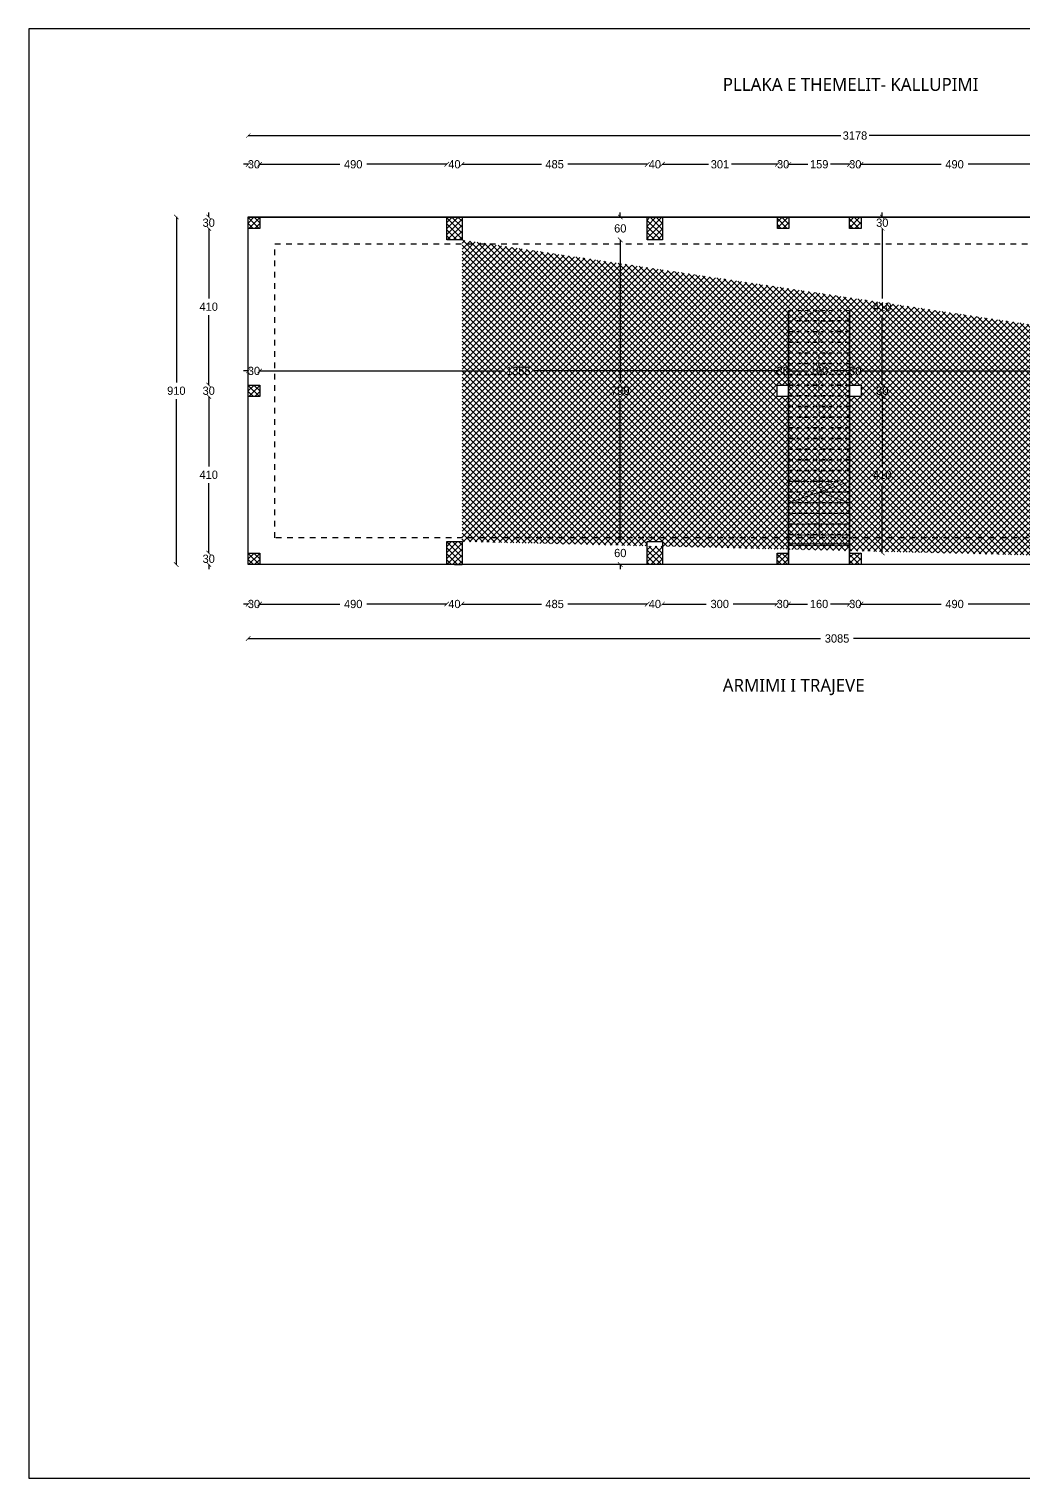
# Model space of a CAD drawing. Header units: inches. Extents: x 145745 to 186095, y -5869 to -1712.
# Drawn here: x 145745 to 148348, y -5869 to -2073 of the extents above; entities that cross this region are included whole.
import ezdxf

# ---------------------------------------------------------------- set-up
doc = ezdxf.new("R2010")
doc.units = ezdxf.units.IN
doc.header["$LTSCALE"] = 0.1
doc.linetypes.add('Dashed', pattern=[296.333333, 148.166667, -148.166667])
doc.linetypes.add('Dashed Small', pattern=[211.666667, 105.833333, -105.833333])
doc.layers.add('New_Structural - Bearing_Pen_No__22', color=8, linetype='Continuous', lineweight=35)
doc.layers.add('New_Structural - Stair & Railing_Pen_No__1', color=7, linetype='Continuous', lineweight=13)
doc.styles.get("Standard").update_dxf_attribs({"font": 'cdm_nc.shx'})
doc.styles.add('Stili i preferuar', font='@Microsoft JhengHei Light.ttf')
doc.dimstyles.get("Standard").update_dxf_attribs({"dimscale": 120, "dimtxt": 0.18, "dimasz": 0.1, "dimexe": 0.18, "dimexo": 0.0625, "dimgap": 0.09, "dimtad": 0, "dimtih": 1, "dimtoh": 1, "dimdec": 0, "dimzin": 0, "dimdsep": 46, "dimtxsty": 'Standard', "dimblk": 'ARCHTICK', "dimcen": 0.09, "dimse1": 1, "dimse2": 1, "dimadec": 0, "dimazin": 0, "dimtfac": 1, "dimtdec": 0, "dimtix": 1, "dimtofl": 0, "dimtmove": 0, "dimatfit": 3, "dimfxl": 1, "dimtolj": 1, "dimtzin": 0, "dimarcsym": 0})

# ---------------------------------------------------------------- blocks, each defined once
blk = doc.blocks.new('_ArchTick')
at = {"color": 0, "linetype": 'ByBlock', "const_width": 0.15}
blk.add_lwpolyline([(-0.5, -0.5), (0.5, 0.5)], dxfattribs=at)
blk = doc.blocks.new('*D452')
at = {"color": 0, "lineweight": -2}
for p, q in [((146319.2, -2427.4), (146307.2, -2427.4)), ((146349.2, -2427.4), (146361.2, -2427.4))]:
    blk.add_line(p, q, dxfattribs=at)
at = {"layer": 'Defpoints', "color": 0}
for p in [(146349.2, -2427.4), (146319.2, -2484.7), (146349.2, -2484.7)]:
    blk.add_point(p, dxfattribs=at)
at = {"color": 0, "lineweight": -2, "xscale": 12, "yscale": 12, "zscale": 12}
blk.add_blockref('_ArchTick', (146319.2, -2427.4), dxfattribs=at)
at = {"color": 0, "lineweight": -2, "xscale": 12, "yscale": 12, "zscale": 12, "rotation": 180}
blk.add_blockref('_ArchTick', (146349.2, -2427.4), dxfattribs=at)
at = {"color": 0, "insert": (146334.2, -2427.4), "char_height": 21.6, "attachment_point": 5}
blk.add_mtext('\\A1;30', dxfattribs=at)
blk = doc.blocks.new('*D453')
at = {"color": 0, "lineweight": -2}
for p, q in [((146349.2, -2427.4), (146558.8, -2427.4)), ((146839.2, -2427.4), (146629.6, -2427.4))]:
    blk.add_line(p, q, dxfattribs=at)
at = {"layer": 'Defpoints', "color": 0}
for p in [(146839.2, -2427.4), (146349.2, -2484.7), (146839.2, -2484.8)]:
    blk.add_point(p, dxfattribs=at)
at = {"color": 0, "lineweight": -2, "xscale": 12, "yscale": 12, "zscale": 12, "rotation": 180}
blk.add_blockref('_ArchTick', (146349.2, -2427.4), dxfattribs=at)
at = {"color": 0, "lineweight": -2, "xscale": 12, "yscale": 12, "zscale": 12}
blk.add_blockref('_ArchTick', (146839.2, -2427.4), dxfattribs=at)
at = {"color": 0, "insert": (146594.2, -2427.4), "char_height": 21.6, "attachment_point": 5}
blk.add_mtext('\\A1;490', dxfattribs=at)
blk = doc.blocks.new('*D454')
at = {"color": 0, "lineweight": -2}
for p, q in [((146839.2, -2427.4), (146827.2, -2427.4)), ((146879.2, -2427.4), (146891.2, -2427.4))]:
    blk.add_line(p, q, dxfattribs=at)
at = {"layer": 'Defpoints', "color": 0}
for p in [(146879.2, -2427.4), (146839.2, -2484.8), (146879.2, -2484.8)]:
    blk.add_point(p, dxfattribs=at)
at = {"color": 0, "lineweight": -2, "xscale": 12, "yscale": 12, "zscale": 12}
blk.add_blockref('_ArchTick', (146839.2, -2427.4), dxfattribs=at)
at = {"color": 0, "lineweight": -2, "xscale": 12, "yscale": 12, "zscale": 12, "rotation": 180}
blk.add_blockref('_ArchTick', (146879.2, -2427.4), dxfattribs=at)
at = {"color": 0, "insert": (146859.2, -2427.4), "char_height": 21.6, "attachment_point": 5}
blk.add_mtext('\\A1;40', dxfattribs=at)
blk = doc.blocks.new('*D455')
at = {"color": 0, "lineweight": -2}
for p, q in [((146879.2, -2427.4), (147086.9, -2427.4)), ((147364.2, -2427.4), (147156.5, -2427.4))]:
    blk.add_line(p, q, dxfattribs=at)
at = {"layer": 'Defpoints', "color": 0}
for p in [(147364.2, -2427.4), (146879.2, -2484.8), (147364.2, -2484.7)]:
    blk.add_point(p, dxfattribs=at)
at = {"color": 0, "lineweight": -2, "xscale": 12, "yscale": 12, "zscale": 12, "rotation": 180}
blk.add_blockref('_ArchTick', (146879.2, -2427.4), dxfattribs=at)
at = {"color": 0, "lineweight": -2, "xscale": 12, "yscale": 12, "zscale": 12}
blk.add_blockref('_ArchTick', (147364.2, -2427.4), dxfattribs=at)
at = {"color": 0, "insert": (147121.7, -2427.4), "char_height": 21.6, "attachment_point": 5}
blk.add_mtext('\\A1;485', dxfattribs=at)
blk = doc.blocks.new('*D456')
at = {"color": 0, "lineweight": -2}
for p, q in [((147364.2, -2427.4), (147352.2, -2427.4)), ((147404.2, -2427.4), (147416.2, -2427.4))]:
    blk.add_line(p, q, dxfattribs=at)
at = {"layer": 'Defpoints', "color": 0}
for p in [(147404.2, -2427.4), (147364.2, -2484.7), (147404.2, -2484.7)]:
    blk.add_point(p, dxfattribs=at)
at = {"color": 0, "lineweight": -2, "xscale": 12, "yscale": 12, "zscale": 12}
blk.add_blockref('_ArchTick', (147364.2, -2427.4), dxfattribs=at)
at = {"color": 0, "lineweight": -2, "xscale": 12, "yscale": 12, "zscale": 12, "rotation": 180}
blk.add_blockref('_ArchTick', (147404.2, -2427.4), dxfattribs=at)
at = {"color": 0, "insert": (147384.2, -2427.4), "char_height": 21.6, "attachment_point": 5}
blk.add_mtext('\\A1;40', dxfattribs=at)
blk = doc.blocks.new('*D457')
at = {"color": 0, "lineweight": -2}
for p, q in [((147404.2, -2427.4), (147524.6, -2427.4)), ((147705.2, -2427.4), (147584.7, -2427.4))]:
    blk.add_line(p, q, dxfattribs=at)
at = {"layer": 'Defpoints', "color": 0}
for p in [(147705.2, -2427.4), (147404.2, -2484.7), (147705.2, -2484.8)]:
    blk.add_point(p, dxfattribs=at)
at = {"color": 0, "lineweight": -2, "xscale": 12, "yscale": 12, "zscale": 12, "rotation": 180}
blk.add_blockref('_ArchTick', (147404.2, -2427.4), dxfattribs=at)
at = {"color": 0, "lineweight": -2, "xscale": 12, "yscale": 12, "zscale": 12}
blk.add_blockref('_ArchTick', (147705.2, -2427.4), dxfattribs=at)
at = {"color": 0, "insert": (147554.7, -2427.4), "char_height": 21.6, "attachment_point": 5}
blk.add_mtext('\\A1;301', dxfattribs=at)
blk = doc.blocks.new('*D458')
at = {"color": 0, "lineweight": -2}
for p, q in [((147705.2, -2427.4), (147693.2, -2427.4)), ((147735.2, -2427.4), (147747.2, -2427.4))]:
    blk.add_line(p, q, dxfattribs=at)
at = {"layer": 'Defpoints', "color": 0}
for p in [(147735.2, -2427.4), (147705.2, -2484.8), (147735.2, -2484.8)]:
    blk.add_point(p, dxfattribs=at)
at = {"color": 0, "lineweight": -2, "xscale": 12, "yscale": 12, "zscale": 12}
blk.add_blockref('_ArchTick', (147705.2, -2427.4), dxfattribs=at)
at = {"color": 0, "lineweight": -2, "xscale": 12, "yscale": 12, "zscale": 12, "rotation": 180}
blk.add_blockref('_ArchTick', (147735.2, -2427.4), dxfattribs=at)
at = {"color": 0, "insert": (147720.2, -2427.4), "char_height": 21.6, "attachment_point": 5}
blk.add_mtext('\\A1;30', dxfattribs=at)
blk = doc.blocks.new('*D459')
at = {"color": 0, "lineweight": -2}
for p, q in [((147735.2, -2427.4), (147785.3, -2427.4)), ((147894.2, -2427.4), (147844, -2427.4))]:
    blk.add_line(p, q, dxfattribs=at)
at = {"layer": 'Defpoints', "color": 0}
for p in [(147894.2, -2427.4), (147735.2, -2484.8), (147894.2, -2484.7)]:
    blk.add_point(p, dxfattribs=at)
at = {"color": 0, "lineweight": -2, "xscale": 12, "yscale": 12, "zscale": 12, "rotation": 180}
blk.add_blockref('_ArchTick', (147735.2, -2427.4), dxfattribs=at)
at = {"color": 0, "lineweight": -2, "xscale": 12, "yscale": 12, "zscale": 12}
blk.add_blockref('_ArchTick', (147894.2, -2427.4), dxfattribs=at)
at = {"color": 0, "insert": (147814.7, -2427.4), "char_height": 21.6, "attachment_point": 5}
blk.add_mtext('\\A1;159', dxfattribs=at)
blk = doc.blocks.new('*D460')
at = {"color": 0, "lineweight": -2}
for p, q in [((147894.2, -2427.4), (147882.2, -2427.4)), ((147924.2, -2427.4), (147936.2, -2427.4))]:
    blk.add_line(p, q, dxfattribs=at)
at = {"layer": 'Defpoints', "color": 0}
for p in [(147924.2, -2427.4), (147894.2, -2484.7), (147924.2, -2484.7)]:
    blk.add_point(p, dxfattribs=at)
at = {"color": 0, "lineweight": -2, "xscale": 12, "yscale": 12, "zscale": 12}
blk.add_blockref('_ArchTick', (147894.2, -2427.4), dxfattribs=at)
at = {"color": 0, "lineweight": -2, "xscale": 12, "yscale": 12, "zscale": 12, "rotation": 180}
blk.add_blockref('_ArchTick', (147924.2, -2427.4), dxfattribs=at)
at = {"color": 0, "insert": (147909.2, -2427.4), "char_height": 21.6, "attachment_point": 5}
blk.add_mtext('\\A1;30', dxfattribs=at)
blk = doc.blocks.new('*D461')
at = {"color": 0, "lineweight": -2}
for p, q in [((147924.2, -2427.4), (148133.8, -2427.4)), ((148414.2, -2427.4), (148204.6, -2427.4))]:
    blk.add_line(p, q, dxfattribs=at)
at = {"layer": 'Defpoints', "color": 0}
for p in [(148414.2, -2427.4), (147924.2, -2484.7), (148414.2, -2484.7)]:
    blk.add_point(p, dxfattribs=at)
at = {"color": 0, "lineweight": -2, "xscale": 12, "yscale": 12, "zscale": 12, "rotation": 180}
blk.add_blockref('_ArchTick', (147924.2, -2427.4), dxfattribs=at)
at = {"color": 0, "lineweight": -2, "xscale": 12, "yscale": 12, "zscale": 12}
blk.add_blockref('_ArchTick', (148414.2, -2427.4), dxfattribs=at)
at = {"color": 0, "insert": (148169.2, -2427.4), "char_height": 21.6, "attachment_point": 5}
blk.add_mtext('\\A1;490', dxfattribs=at)
blk = doc.blocks.new('*D467')
at = {"color": 0, "lineweight": -2}
for p, q in [((146319.2, -2352.2), (147871.2, -2352.2)), ((149497.5, -2352.2), (147945.5, -2352.2))]:
    blk.add_line(p, q, dxfattribs=at)
at = {"layer": 'Defpoints', "color": 0}
for p in [(146319.2, -2352.2), (146319.2, -2484.7), (149497.5, -2484.7)]:
    blk.add_point(p, dxfattribs=at)
at = {"color": 0, "lineweight": -2, "xscale": 12, "yscale": 12, "zscale": 12, "rotation": 180}
blk.add_blockref('_ArchTick', (146319.2, -2352.2), dxfattribs=at)
at = {"color": 0, "lineweight": -2, "xscale": 12, "yscale": 12, "zscale": 12}
blk.add_blockref('_ArchTick', (149497.5, -2352.2), dxfattribs=at)
at = {"color": 0, "insert": (147908.4, -2352.2), "char_height": 21.6, "attachment_point": 5}
blk.add_mtext('\\A1;3178', dxfattribs=at)
blk = doc.blocks.new('*D468')
at = {"color": 0, "lineweight": -2}
for p, q in [((146215.7, -3445.8), (146215.7, -3433.8)), ((146215.7, -3475.8), (146215.7, -3487.8))]:
    blk.add_line(p, q, dxfattribs=at)
at = {"layer": 'Defpoints', "color": 0}
for p in [(146215.7, -3445.8), (146319.2, -3445.8), (146319.2, -3475.8)]:
    blk.add_point(p, dxfattribs=at)
at = {"color": 0, "lineweight": -2, "xscale": 12, "yscale": 12, "zscale": 12}
for p, rotation in [((146215.7, -3445.8), 270), ((146215.7, -3475.8), 90)]:
    blk.add_blockref('_ArchTick', p, dxfattribs=dict(at, rotation=rotation))
at = {"color": 0, "insert": (146215.7, -3460.8), "char_height": 21.6, "attachment_point": 5}
blk.add_mtext('\\A1;30', dxfattribs=at)
blk = doc.blocks.new('*D469')
at = {"color": 0, "lineweight": -2}
for p, q in [((146215.7, -3035.6), (146215.7, -3218.9)), ((146215.7, -3445.8), (146215.7, -3262.5))]:
    blk.add_line(p, q, dxfattribs=at)
at = {"layer": 'Defpoints', "color": 0}
for p in [(146319.2, -3035.6), (146215.7, -3445.8), (146319.2, -3445.8)]:
    blk.add_point(p, dxfattribs=at)
at = {"color": 0, "lineweight": -2, "xscale": 12, "yscale": 12, "zscale": 12}
for p, rotation in [((146215.7, -3035.6), 90), ((146215.7, -3445.8), 270)]:
    blk.add_blockref('_ArchTick', p, dxfattribs=dict(at, rotation=rotation))
at = {"color": 0, "insert": (146215.7, -3240.7), "char_height": 21.6, "attachment_point": 5}
blk.add_mtext('\\A1;410', dxfattribs=at)
blk = doc.blocks.new('*D470')
at = {"color": 0, "lineweight": -2}
for p, q in [((146215.7, -3005.6), (146215.7, -2993.6)), ((146215.7, -3035.6), (146215.7, -3047.6))]:
    blk.add_line(p, q, dxfattribs=at)
at = {"layer": 'Defpoints', "color": 0}
for p in [(146215.7, -3005.6), (146319.2, -3005.6), (146319.2, -3035.6)]:
    blk.add_point(p, dxfattribs=at)
at = {"color": 0, "lineweight": -2, "xscale": 12, "yscale": 12, "zscale": 12}
for p, rotation in [((146215.7, -3005.6), 270), ((146215.7, -3035.6), 90)]:
    blk.add_blockref('_ArchTick', p, dxfattribs=dict(at, rotation=rotation))
at = {"color": 0, "insert": (146215.7, -3020.6), "char_height": 21.6, "attachment_point": 5}
blk.add_mtext('\\A1;30', dxfattribs=at)
blk = doc.blocks.new('*D471')
at = {"color": 0, "lineweight": -2}
for p, q in [((146215.7, -2595.4), (146215.7, -2778.7)), ((146215.7, -3005.6), (146215.7, -2822.4))]:
    blk.add_line(p, q, dxfattribs=at)
at = {"layer": 'Defpoints', "color": 0}
for p in [(146319.2, -2595.4), (146215.7, -3005.6), (146319.2, -3005.6)]:
    blk.add_point(p, dxfattribs=at)
at = {"color": 0, "lineweight": -2, "xscale": 12, "yscale": 12, "zscale": 12}
for p, rotation in [((146215.7, -2595.4), 90), ((146215.7, -3005.6), 270)]:
    blk.add_blockref('_ArchTick', p, dxfattribs=dict(at, rotation=rotation))
at = {"color": 0, "insert": (146215.7, -2800.5), "char_height": 21.6, "attachment_point": 5}
blk.add_mtext('\\A1;410', dxfattribs=at)
blk = doc.blocks.new('*D472')
at = {"color": 0, "lineweight": -2}
for p, q in [((146215.7, -2565.4), (146215.7, -2553.4)), ((146215.7, -2595.4), (146215.7, -2607.4))]:
    blk.add_line(p, q, dxfattribs=at)
at = {"layer": 'Defpoints', "color": 0}
for p in [(146215.7, -2565.4), (146319.2, -2565.4), (146319.2, -2595.4)]:
    blk.add_point(p, dxfattribs=at)
at = {"color": 0, "lineweight": -2, "xscale": 12, "yscale": 12, "zscale": 12}
for p, rotation in [((146215.7, -2565.4), 270), ((146215.7, -2595.4), 90)]:
    blk.add_blockref('_ArchTick', p, dxfattribs=dict(at, rotation=rotation))
at = {"color": 0, "insert": (146215.7, -2580.4), "char_height": 21.6, "attachment_point": 5}
blk.add_mtext('\\A1;30', dxfattribs=at)
blk = doc.blocks.new('*D473')
at = {"color": 0, "lineweight": -2}
for p, q in [((146130.9, -2565.4), (146130.9, -2998.8)), ((146130.9, -3475.8), (146130.9, -3042.4))]:
    blk.add_line(p, q, dxfattribs=at)
at = {"layer": 'Defpoints', "color": 0}
for p in [(146319.2, -2565.4), (146130.9, -3475.8), (146319.2, -3475.8)]:
    blk.add_point(p, dxfattribs=at)
at = {"color": 0, "lineweight": -2, "xscale": 12, "yscale": 12, "zscale": 12}
for p, rotation in [((146130.9, -2565.4), 90), ((146130.9, -3475.8), 270)]:
    blk.add_blockref('_ArchTick', p, dxfattribs=dict(at, rotation=rotation))
at = {"color": 0, "insert": (146130.9, -3020.6), "char_height": 21.6, "attachment_point": 5}
blk.add_mtext('\\A1;910', dxfattribs=at)
blk = doc.blocks.new('*D474')
at = {"color": 0, "lineweight": -2}
for p, q in [((146319.2, -3579.3), (146307.2, -3579.3)), ((146349.2, -3579.3), (146361.2, -3579.3))]:
    blk.add_line(p, q, dxfattribs=at)
at = {"layer": 'Defpoints', "color": 0}
for p in [(146319.2, -3475.8), (146349.2, -3475.8), (146349.2, -3579.3)]:
    blk.add_point(p, dxfattribs=at)
at = {"color": 0, "lineweight": -2, "xscale": 12, "yscale": 12, "zscale": 12}
blk.add_blockref('_ArchTick', (146319.2, -3579.3), dxfattribs=at)
at = {"color": 0, "lineweight": -2, "xscale": 12, "yscale": 12, "zscale": 12, "rotation": 180}
blk.add_blockref('_ArchTick', (146349.2, -3579.3), dxfattribs=at)
at = {"color": 0, "insert": (146334.2, -3579.3), "char_height": 21.6, "attachment_point": 5}
blk.add_mtext('\\A1;30', dxfattribs=at)
blk = doc.blocks.new('*D475')
at = {"color": 0, "lineweight": -2}
for p, q in [((146349.2, -3579.3), (146558.8, -3579.3)), ((146839.2, -3579.3), (146629.6, -3579.3))]:
    blk.add_line(p, q, dxfattribs=at)
at = {"layer": 'Defpoints', "color": 0}
for p in [(146349.2, -3475.8), (146839.2, -3475.8), (146839.2, -3579.3)]:
    blk.add_point(p, dxfattribs=at)
at = {"color": 0, "lineweight": -2, "xscale": 12, "yscale": 12, "zscale": 12, "rotation": 180}
blk.add_blockref('_ArchTick', (146349.2, -3579.3), dxfattribs=at)
at = {"color": 0, "lineweight": -2, "xscale": 12, "yscale": 12, "zscale": 12}
blk.add_blockref('_ArchTick', (146839.2, -3579.3), dxfattribs=at)
at = {"color": 0, "insert": (146594.2, -3579.3), "char_height": 21.6, "attachment_point": 5}
blk.add_mtext('\\A1;490', dxfattribs=at)
blk = doc.blocks.new('*D476')
at = {"color": 0, "lineweight": -2}
for p, q in [((146839.2, -3579.3), (146827.2, -3579.3)), ((146879.2, -3579.3), (146891.2, -3579.3))]:
    blk.add_line(p, q, dxfattribs=at)
at = {"layer": 'Defpoints', "color": 0}
for p in [(146839.2, -3475.8), (146879.2, -3475.8), (146879.2, -3579.3)]:
    blk.add_point(p, dxfattribs=at)
at = {"color": 0, "lineweight": -2, "xscale": 12, "yscale": 12, "zscale": 12}
blk.add_blockref('_ArchTick', (146839.2, -3579.3), dxfattribs=at)
at = {"color": 0, "lineweight": -2, "xscale": 12, "yscale": 12, "zscale": 12, "rotation": 180}
blk.add_blockref('_ArchTick', (146879.2, -3579.3), dxfattribs=at)
at = {"color": 0, "insert": (146859.2, -3579.3), "char_height": 21.6, "attachment_point": 5}
blk.add_mtext('\\A1;40', dxfattribs=at)
blk = doc.blocks.new('*D477')
at = {"color": 0, "lineweight": -2}
for p, q in [((146879.2, -3579.3), (147086.9, -3579.3)), ((147364.2, -3579.3), (147156.5, -3579.3))]:
    blk.add_line(p, q, dxfattribs=at)
at = {"layer": 'Defpoints', "color": 0}
for p in [(146879.2, -3475.8), (147364.2, -3475.8), (147364.2, -3579.3)]:
    blk.add_point(p, dxfattribs=at)
at = {"color": 0, "lineweight": -2, "xscale": 12, "yscale": 12, "zscale": 12, "rotation": 180}
blk.add_blockref('_ArchTick', (146879.2, -3579.3), dxfattribs=at)
at = {"color": 0, "lineweight": -2, "xscale": 12, "yscale": 12, "zscale": 12}
blk.add_blockref('_ArchTick', (147364.2, -3579.3), dxfattribs=at)
at = {"color": 0, "insert": (147121.7, -3579.3), "char_height": 21.6, "attachment_point": 5}
blk.add_mtext('\\A1;485', dxfattribs=at)
blk = doc.blocks.new('*D478')
at = {"color": 0, "lineweight": -2}
for p, q in [((147364.2, -3579.3), (147352.2, -3579.3)), ((147404.2, -3579.3), (147416.2, -3579.3))]:
    blk.add_line(p, q, dxfattribs=at)
at = {"layer": 'Defpoints', "color": 0}
for p in [(147364.2, -3475.8), (147404.2, -3475.8), (147404.2, -3579.3)]:
    blk.add_point(p, dxfattribs=at)
at = {"color": 0, "lineweight": -2, "xscale": 12, "yscale": 12, "zscale": 12}
blk.add_blockref('_ArchTick', (147364.2, -3579.3), dxfattribs=at)
at = {"color": 0, "lineweight": -2, "xscale": 12, "yscale": 12, "zscale": 12, "rotation": 180}
blk.add_blockref('_ArchTick', (147404.2, -3579.3), dxfattribs=at)
at = {"color": 0, "insert": (147384.2, -3579.3), "char_height": 21.6, "attachment_point": 5}
blk.add_mtext('\\A1;40', dxfattribs=at)
blk = doc.blocks.new('*D479')
at = {"color": 0, "lineweight": -2}
for p, q in [((147404.2, -3579.3), (147519, -3579.3)), ((147704.2, -3579.3), (147589.4, -3579.3))]:
    blk.add_line(p, q, dxfattribs=at)
at = {"layer": 'Defpoints', "color": 0}
for p in [(147404.2, -3475.8), (147704.2, -3475.8), (147704.2, -3579.3)]:
    blk.add_point(p, dxfattribs=at)
at = {"color": 0, "lineweight": -2, "xscale": 12, "yscale": 12, "zscale": 12, "rotation": 180}
blk.add_blockref('_ArchTick', (147404.2, -3579.3), dxfattribs=at)
at = {"color": 0, "lineweight": -2, "xscale": 12, "yscale": 12, "zscale": 12}
blk.add_blockref('_ArchTick', (147704.2, -3579.3), dxfattribs=at)
at = {"color": 0, "insert": (147554.2, -3579.3), "char_height": 21.6, "attachment_point": 5}
blk.add_mtext('\\A1;300', dxfattribs=at)
blk = doc.blocks.new('*D480')
at = {"color": 0, "lineweight": -2}
for p, q in [((147704.2, -3579.3), (147692.2, -3579.3)), ((147734.2, -3579.3), (147746.2, -3579.3))]:
    blk.add_line(p, q, dxfattribs=at)
at = {"layer": 'Defpoints', "color": 0}
for p in [(147704.2, -3475.8), (147734.2, -3475.8), (147734.2, -3579.3)]:
    blk.add_point(p, dxfattribs=at)
at = {"color": 0, "lineweight": -2, "xscale": 12, "yscale": 12, "zscale": 12}
blk.add_blockref('_ArchTick', (147704.2, -3579.3), dxfattribs=at)
at = {"color": 0, "lineweight": -2, "xscale": 12, "yscale": 12, "zscale": 12, "rotation": 180}
blk.add_blockref('_ArchTick', (147734.2, -3579.3), dxfattribs=at)
at = {"color": 0, "insert": (147719.2, -3579.3), "char_height": 21.6, "attachment_point": 5}
blk.add_mtext('\\A1;30', dxfattribs=at)
blk = doc.blocks.new('*D481')
at = {"color": 0, "lineweight": -2}
for p, q in [((147734.2, -3579.3), (147783.9, -3579.3)), ((147894.2, -3579.3), (147844.4, -3579.3))]:
    blk.add_line(p, q, dxfattribs=at)
at = {"layer": 'Defpoints', "color": 0}
for p in [(147734.2, -3475.8), (147894.2, -3475.8), (147894.2, -3579.3)]:
    blk.add_point(p, dxfattribs=at)
at = {"color": 0, "lineweight": -2, "xscale": 12, "yscale": 12, "zscale": 12, "rotation": 180}
blk.add_blockref('_ArchTick', (147734.2, -3579.3), dxfattribs=at)
at = {"color": 0, "lineweight": -2, "xscale": 12, "yscale": 12, "zscale": 12}
blk.add_blockref('_ArchTick', (147894.2, -3579.3), dxfattribs=at)
at = {"color": 0, "insert": (147814.2, -3579.3), "char_height": 21.6, "attachment_point": 5}
blk.add_mtext('\\A1;160', dxfattribs=at)
blk = doc.blocks.new('*D482')
at = {"color": 0, "lineweight": -2}
for p, q in [((147894.2, -3579.3), (147882.2, -3579.3)), ((147924.2, -3579.3), (147936.2, -3579.3))]:
    blk.add_line(p, q, dxfattribs=at)
at = {"layer": 'Defpoints', "color": 0}
for p in [(147894.2, -3475.8), (147924.2, -3475.8), (147924.2, -3579.3)]:
    blk.add_point(p, dxfattribs=at)
at = {"color": 0, "lineweight": -2, "xscale": 12, "yscale": 12, "zscale": 12}
blk.add_blockref('_ArchTick', (147894.2, -3579.3), dxfattribs=at)
at = {"color": 0, "lineweight": -2, "xscale": 12, "yscale": 12, "zscale": 12, "rotation": 180}
blk.add_blockref('_ArchTick', (147924.2, -3579.3), dxfattribs=at)
at = {"color": 0, "insert": (147909.2, -3579.3), "char_height": 21.6, "attachment_point": 5}
blk.add_mtext('\\A1;30', dxfattribs=at)
blk = doc.blocks.new('*D483')
at = {"color": 0, "lineweight": -2}
for p, q in [((147924.2, -3579.3), (148133.8, -3579.3)), ((148414.2, -3579.3), (148204.6, -3579.3))]:
    blk.add_line(p, q, dxfattribs=at)
at = {"layer": 'Defpoints', "color": 0}
for p in [(147924.2, -3475.8), (148414.2, -3475.8), (148414.2, -3579.3)]:
    blk.add_point(p, dxfattribs=at)
at = {"color": 0, "lineweight": -2, "xscale": 12, "yscale": 12, "zscale": 12, "rotation": 180}
blk.add_blockref('_ArchTick', (147924.2, -3579.3), dxfattribs=at)
at = {"color": 0, "lineweight": -2, "xscale": 12, "yscale": 12, "zscale": 12}
blk.add_blockref('_ArchTick', (148414.2, -3579.3), dxfattribs=at)
at = {"color": 0, "insert": (148169.2, -3579.3), "char_height": 21.6, "attachment_point": 5}
blk.add_mtext('\\A1;490', dxfattribs=at)
blk = doc.blocks.new('*D489')
at = {"color": 0, "lineweight": -2}
for p, q in [((146319.2, -3669.7), (147818.5, -3669.7)), ((149403.8, -3669.7), (147904.5, -3669.7))]:
    blk.add_line(p, q, dxfattribs=at)
at = {"layer": 'Defpoints', "color": 0}
for p in [(146319.2, -3400.8), (149403.8, -3475.8), (146319.2, -3669.7)]:
    blk.add_point(p, dxfattribs=at)
at = {"color": 0, "lineweight": -2, "xscale": 12, "yscale": 12, "zscale": 12, "rotation": 180}
blk.add_blockref('_ArchTick', (146319.2, -3669.7), dxfattribs=at)
at = {"color": 0, "lineweight": -2, "xscale": 12, "yscale": 12, "zscale": 12}
blk.add_blockref('_ArchTick', (149403.8, -3669.7), dxfattribs=at)
at = {"color": 0, "insert": (147861.5, -3669.7), "char_height": 21.6, "attachment_point": 5}
blk.add_mtext('\\A1;3085', dxfattribs=at)
blk = doc.blocks.new('*D495')
at = {"color": 0, "lineweight": -2}
for p, q in [((146319.2, -2968.7), (146307.2, -2968.7)), ((146349.2, -2968.7), (146361.2, -2968.7))]:
    blk.add_line(p, q, dxfattribs=at)
at = {"layer": 'Defpoints', "color": 0}
for p in [(146349.2, -2968.7), (146319.2, -3005.6), (146349.2, -3005.6)]:
    blk.add_point(p, dxfattribs=at)
at = {"color": 0, "lineweight": -2, "xscale": 12, "yscale": 12, "zscale": 12}
blk.add_blockref('_ArchTick', (146319.2, -2968.7), dxfattribs=at)
at = {"color": 0, "lineweight": -2, "xscale": 12, "yscale": 12, "zscale": 12, "rotation": 180}
blk.add_blockref('_ArchTick', (146349.2, -2968.7), dxfattribs=at)
at = {"color": 0, "insert": (146334.2, -2968.7), "char_height": 21.6, "attachment_point": 5}
blk.add_mtext('\\A1;30', dxfattribs=at)
blk = doc.blocks.new('*D496')
at = {"color": 0, "lineweight": -2}
for p, q in [((146349.2, -2968.7), (146988.5, -2968.7)), ((147704.2, -2968.7), (147064.9, -2968.7))]:
    blk.add_line(p, q, dxfattribs=at)
at = {"layer": 'Defpoints', "color": 0}
for p in [(147704.2, -2968.7), (146349.2, -3005.6), (147704.2, -3005.6)]:
    blk.add_point(p, dxfattribs=at)
at = {"color": 0, "lineweight": -2, "xscale": 12, "yscale": 12, "zscale": 12, "rotation": 180}
blk.add_blockref('_ArchTick', (146349.2, -2968.7), dxfattribs=at)
at = {"color": 0, "lineweight": -2, "xscale": 12, "yscale": 12, "zscale": 12}
blk.add_blockref('_ArchTick', (147704.2, -2968.7), dxfattribs=at)
at = {"color": 0, "insert": (147026.7, -2968.7), "char_height": 21.6, "attachment_point": 5}
blk.add_mtext('\\A1;1355', dxfattribs=at)
blk = doc.blocks.new('*D497')
at = {"color": 0, "lineweight": -2}
for p, q in [((147704.2, -2968.7), (147692.2, -2968.7)), ((147734.2, -2968.7), (147746.2, -2968.7))]:
    blk.add_line(p, q, dxfattribs=at)
at = {"layer": 'Defpoints', "color": 0}
for p in [(147734.2, -2968.7), (147704.2, -3005.6), (147734.2, -3005.6)]:
    blk.add_point(p, dxfattribs=at)
at = {"color": 0, "lineweight": -2, "xscale": 12, "yscale": 12, "zscale": 12}
blk.add_blockref('_ArchTick', (147704.2, -2968.7), dxfattribs=at)
at = {"color": 0, "lineweight": -2, "xscale": 12, "yscale": 12, "zscale": 12, "rotation": 180}
blk.add_blockref('_ArchTick', (147734.2, -2968.7), dxfattribs=at)
at = {"color": 0, "insert": (147719.2, -2968.7), "char_height": 21.6, "attachment_point": 5}
blk.add_mtext('\\A1;30', dxfattribs=at)
blk = doc.blocks.new('*D498')
at = {"color": 0, "lineweight": -2}
for p, q in [((147734.2, -2968.7), (147783.9, -2968.7)), ((147894.2, -2968.7), (147844.4, -2968.7))]:
    blk.add_line(p, q, dxfattribs=at)
at = {"layer": 'Defpoints', "color": 0}
for p in [(147894.2, -2968.7), (147734.2, -3005.6), (147894.2, -3005.6)]:
    blk.add_point(p, dxfattribs=at)
at = {"color": 0, "lineweight": -2, "xscale": 12, "yscale": 12, "zscale": 12, "rotation": 180}
blk.add_blockref('_ArchTick', (147734.2, -2968.7), dxfattribs=at)
at = {"color": 0, "lineweight": -2, "xscale": 12, "yscale": 12, "zscale": 12}
blk.add_blockref('_ArchTick', (147894.2, -2968.7), dxfattribs=at)
at = {"color": 0, "insert": (147814.2, -2968.7), "char_height": 21.6, "attachment_point": 5}
blk.add_mtext('\\A1;160', dxfattribs=at)
blk = doc.blocks.new('*D499')
at = {"color": 0, "lineweight": -2}
for p, q in [((147894.2, -2968.7), (147882.2, -2968.7)), ((147924.2, -2968.7), (147936.2, -2968.7))]:
    blk.add_line(p, q, dxfattribs=at)
at = {"layer": 'Defpoints', "color": 0}
for p in [(147924.2, -2968.7), (147894.2, -3005.6), (147924.2, -3005.6)]:
    blk.add_point(p, dxfattribs=at)
at = {"color": 0, "lineweight": -2, "xscale": 12, "yscale": 12, "zscale": 12}
blk.add_blockref('_ArchTick', (147894.2, -2968.7), dxfattribs=at)
at = {"color": 0, "lineweight": -2, "xscale": 12, "yscale": 12, "zscale": 12, "rotation": 180}
blk.add_blockref('_ArchTick', (147924.2, -2968.7), dxfattribs=at)
at = {"color": 0, "insert": (147909.2, -2968.7), "char_height": 21.6, "attachment_point": 5}
blk.add_mtext('\\A1;30', dxfattribs=at)
blk = doc.blocks.new('*D500')
at = {"color": 0, "lineweight": -2}
for p, q in [((147924.2, -2968.7), (148632.5, -2968.7)), ((149419, -2968.7), (148710.7, -2968.7))]:
    blk.add_line(p, q, dxfattribs=at)
at = {"layer": 'Defpoints', "color": 0}
for p in [(149419, -2968.7), (147924.2, -3035.6), (149419, -3034)]:
    blk.add_point(p, dxfattribs=at)
at = {"color": 0, "lineweight": -2, "xscale": 12, "yscale": 12, "zscale": 12, "rotation": 180}
blk.add_blockref('_ArchTick', (147924.2, -2968.7), dxfattribs=at)
at = {"color": 0, "lineweight": -2, "xscale": 12, "yscale": 12, "zscale": 12}
blk.add_blockref('_ArchTick', (149419, -2968.7), dxfattribs=at)
at = {"color": 0, "insert": (148671.6, -2968.7), "char_height": 21.6, "attachment_point": 5}
blk.add_mtext('\\A1;1495', dxfattribs=at)
blk = doc.blocks.new('*D502')
at = {"color": 0, "lineweight": -2}
for p, q in [((147293.7, -3415.8), (147293.7, -3403.8)), ((147293.7, -3475.8), (147293.7, -3487.8))]:
    blk.add_line(p, q, dxfattribs=at)
at = {"layer": 'Defpoints', "color": 0}
for p in [(147293.7, -3415.8), (147364.2, -3415.8), (147364.2, -3475.8)]:
    blk.add_point(p, dxfattribs=at)
at = {"color": 0, "lineweight": -2, "xscale": 12, "yscale": 12, "zscale": 12}
for p, rotation in [((147293.7, -3415.8), 270), ((147293.7, -3475.8), 90)]:
    blk.add_blockref('_ArchTick', p, dxfattribs=dict(at, rotation=rotation))
at = {"color": 0, "insert": (147293.7, -3445.8), "char_height": 21.6, "attachment_point": 5}
blk.add_mtext('\\A1;60', dxfattribs=at)
blk = doc.blocks.new('*D503')
at = {"color": 0, "lineweight": -2}
for p, q in [((147293.7, -2625.4), (147293.7, -2998.8)), ((147293.7, -3415.8), (147293.7, -3042.4))]:
    blk.add_line(p, q, dxfattribs=at)
at = {"layer": 'Defpoints', "color": 0}
for p in [(147364.2, -2625.4), (147293.7, -3415.8), (147364.2, -3415.8)]:
    blk.add_point(p, dxfattribs=at)
at = {"color": 0, "lineweight": -2, "xscale": 12, "yscale": 12, "zscale": 12}
for p, rotation in [((147293.7, -2625.4), 90), ((147293.7, -3415.8), 270)]:
    blk.add_blockref('_ArchTick', p, dxfattribs=dict(at, rotation=rotation))
at = {"color": 0, "insert": (147293.7, -3020.6), "char_height": 21.6, "attachment_point": 5}
blk.add_mtext('\\A1;790', dxfattribs=at)
blk = doc.blocks.new('*D504')
at = {"color": 0, "lineweight": -2}
for p, q in [((147293.7, -2565.4), (147293.7, -2553.4)), ((147293.7, -2625.4), (147293.7, -2637.4))]:
    blk.add_line(p, q, dxfattribs=at)
at = {"layer": 'Defpoints', "color": 0}
for p in [(147293.7, -2565.4), (147364.2, -2565.4), (147364.2, -2625.4)]:
    blk.add_point(p, dxfattribs=at)
at = {"color": 0, "lineweight": -2, "xscale": 12, "yscale": 12, "zscale": 12}
for p, rotation in [((147293.7, -2565.4), 270), ((147293.7, -2625.4), 90)]:
    blk.add_blockref('_ArchTick', p, dxfattribs=dict(at, rotation=rotation))
at = {"color": 0, "insert": (147293.7, -2595.4), "char_height": 21.6, "attachment_point": 5}
blk.add_mtext('\\A1;60', dxfattribs=at)
blk = doc.blocks.new('*D508')
at = {"color": 0, "lineweight": -2}
for p, q in [((147979.9, -3035.6), (147979.9, -3218.9)), ((147979.9, -3445.8), (147979.9, -3262.5))]:
    blk.add_line(p, q, dxfattribs=at)
at = {"layer": 'Defpoints', "color": 0}
for p in [(147924.2, -3035.6), (147979.9, -3035.6), (147919.2, -3445.8)]:
    blk.add_point(p, dxfattribs=at)
at = {"color": 0, "lineweight": -2, "xscale": 12, "yscale": 12, "zscale": 12}
for p, rotation in [((147979.9, -3035.6), 90), ((147979.9, -3445.8), 270)]:
    blk.add_blockref('_ArchTick', p, dxfattribs=dict(at, rotation=rotation))
at = {"color": 0, "insert": (147979.9, -3240.7), "char_height": 21.6, "attachment_point": 5}
blk.add_mtext('\\A1;410', dxfattribs=at)
blk = doc.blocks.new('*D509')
at = {"color": 0, "lineweight": -2}
for p, q in [((147979.9, -3005.6), (147979.9, -2993.6)), ((147979.9, -3035.6), (147979.9, -3047.6))]:
    blk.add_line(p, q, dxfattribs=at)
at = {"layer": 'Defpoints', "color": 0}
for p in [(147924.2, -3005.6), (147924.2, -3035.6), (147979.9, -3005.6)]:
    blk.add_point(p, dxfattribs=at)
at = {"color": 0, "lineweight": -2, "xscale": 12, "yscale": 12, "zscale": 12}
for p, rotation in [((147979.9, -3005.6), 270), ((147979.9, -3035.6), 90)]:
    blk.add_blockref('_ArchTick', p, dxfattribs=dict(at, rotation=rotation))
at = {"color": 0, "insert": (147979.9, -3020.6), "char_height": 21.6, "attachment_point": 5}
blk.add_mtext('\\A1;30', dxfattribs=at)
blk = doc.blocks.new('*D510')
at = {"color": 0, "lineweight": -2}
for p, q in [((147979.9, -2595.4), (147979.9, -2778.7)), ((147979.9, -3005.6), (147979.9, -2822.4))]:
    blk.add_line(p, q, dxfattribs=at)
at = {"layer": 'Defpoints', "color": 0}
for p in [(147924.2, -2595.4), (147979.9, -2595.4), (147924.2, -3005.6)]:
    blk.add_point(p, dxfattribs=at)
at = {"color": 0, "lineweight": -2, "xscale": 12, "yscale": 12, "zscale": 12}
for p, rotation in [((147979.9, -2595.4), 90), ((147979.9, -3005.6), 270)]:
    blk.add_blockref('_ArchTick', p, dxfattribs=dict(at, rotation=rotation))
at = {"color": 0, "insert": (147979.9, -2800.5), "char_height": 21.6, "attachment_point": 5}
blk.add_mtext('\\A1;410', dxfattribs=at)
blk = doc.blocks.new('*D511')
at = {"color": 0, "lineweight": -2}
for p, q in [((147979.9, -2565.4), (147979.9, -2553.4)), ((147979.9, -2595.4), (147979.9, -2607.4))]:
    blk.add_line(p, q, dxfattribs=at)
at = {"layer": 'Defpoints', "color": 0}
for p in [(147924.2, -2565.4), (147979.9, -2565.4), (147924.2, -2595.4)]:
    blk.add_point(p, dxfattribs=at)
at = {"color": 0, "lineweight": -2, "xscale": 12, "yscale": 12, "zscale": 12}
for p, rotation in [((147979.9, -2565.4), 270), ((147979.9, -2595.4), 90)]:
    blk.add_blockref('_ArchTick', p, dxfattribs=dict(at, rotation=rotation))
at = {"color": 0, "insert": (147979.9, -2580.4), "char_height": 21.6, "attachment_point": 5}
blk.add_mtext('\\A1;30', dxfattribs=at)

msp = doc.modelspace()

# ---------------------------------------------------------------- hatches: boundary and pattern name
h = msp.add_hatch()
h.set_pattern_fill('ANSI37', color=5, scale=3.5, style=0)
h.set_pattern_definition([(45, (0, -75.048), (-7.8577241, 7.8577241), []), (135, (0, -75.048), (-7.8577241, -7.8577241), [])])
h.paths.add_polyline_path([(146319.2, -2565.4), (146349.2, -2565.4), (146349.2, -2595.4), (146319.2, -2595.4)])
h.paths.add_polyline_path([(146879.2, -2625.5), (146839.2, -2625.5), (146839.2, -2565.5), (146879.2, -2565.5)])
h.paths.add_polyline_path([(147404.2, -2625.4), (147364.2, -2625.4), (147364.2, -2565.4), (147404.2, -2565.4)])
h.paths.add_polyline_path([(147705.2, -2565.5), (147735.2, -2565.5), (147735.2, -2595.5), (147705.2, -2595.5)], flags=17)
h.paths.add_polyline_path([(147894.2, -2565.4), (147924.2, -2565.4), (147924.2, -2595.4), (147894.2, -2595.4)])
h.paths.add_polyline_path([(148979.2, -2625.4), (148939.2, -2625.4), (148939.2, -2565.4), (148979.2, -2565.4)])
h.paths.add_polyline_path([(148454.2, -2625.4), (148414.2, -2625.4), (148414.2, -2565.4), (148454.2, -2565.4)])
h.paths.add_polyline_path([(149467.4, -2565.4), (149497.2, -2568.5), (149494.1, -2598.4), (149464.3, -2595.3)])
h.paths.add_polyline_path([(148979.2, -3475.8), (148939.2, -3475.8), (148939.2, -3415.8), (148979.2, -3415.8)], flags=17)
h.paths.add_polyline_path([(148454.2, -3475.8), (148414.2, -3475.8), (148414.2, -3415.8), (148454.2, -3415.8)], flags=17)
h.paths.add_polyline_path([(147894.2, -3445.8), (147924.2, -3445.8), (147924.2, -3475.8), (147894.2, -3475.8)], flags=17)
h.paths.add_polyline_path([(147894.2, -3005.6), (147924.2, -3005.6), (147924.2, -3035.6), (147894.2, -3035.6)], flags=17)
h.paths.add_polyline_path([(147704.2, -3005.6), (147734.2, -3005.6), (147734.2, -3035.6), (147704.2, -3035.6)], flags=17)
h.paths.add_polyline_path([(147704.2, -3445.8), (147734.2, -3445.8), (147734.2, -3475.8), (147704.2, -3475.8)], flags=17)
h.paths.add_polyline_path([(147404.2, -3475.8), (147364.2, -3475.8), (147364.2, -3415.8), (147404.2, -3415.8)], flags=17)
h.paths.add_polyline_path([(146879.2, -3475.8), (146839.2, -3475.8), (146839.2, -3415.8), (146879.2, -3415.8)])
h.paths.add_polyline_path([(146319.2, -3445.8), (146349.2, -3445.8), (146349.2, -3475.8), (146319.2, -3475.8)])
h.paths.add_polyline_path([(146319.2, -3005.6), (146349.2, -3005.6), (146349.2, -3035.6), (146319.2, -3035.6)])
edge = h.paths.add_edge_path()
edge.add_line((146879.2, -2565.5), (146879.2, -2625.5))
edge.add_line((149422.1, -3004.2), (149451.9, -3007.3))
edge.add_line((149451.9, -3007.3), (149448.9, -3037.1))
edge.add_line((149448.9, -3037.1), (149419, -3034))
edge.add_line((149419, -3034), (149422.1, -3004.2))
edge.add_line((149403.6, -3475.8), (149406.6, -3446))
edge.add_line((149406.6, -3446), (149376.8, -3442.9))
edge.add_line((149376.8, -3442.9), (149373.7, -3472.7))
edge.add_line((149373.7, -3472.7), (149403.8, -3475.8))
edge.add_line((146879.2, -3415.8), (146879.2, -3475.8))

# ---------------------------------------------------------------- linework, layer by layer
for p, q in [((151113.6, -2072.9), (145745, -2072.9)), ((145745, -2072.9), (145745, -5868.9)), ((146879.2, -2565.5), (146879.2, -2625.5)), ((146879.2, -3415.8), (146879.2, -3475.8)), ((147894.2, -3445.8), (147896.7, -3445.8)), ((147894.2, -3445.8), (147919.2, -3445.8)), ((146859.2, -3475.8), (146879.2, -3475.8)), ((145745, -5868.9), (151113.6, -5868.9))]:
    msp.add_line(p, q)
for points in [[(146319.2, -2565.4), (146349.2, -2565.4), (146349.2, -2595.4), (146319.2, -2595.4)], [(146879.2, -2625.5), (146839.2, -2625.5), (146839.2, -2565.5), (146879.2, -2565.5)], [(147404.2, -2625.4), (147364.2, -2625.4), (147364.2, -2565.4), (147404.2, -2565.4)], [(147705.2, -2565.5), (147735.2, -2565.5), (147735.2, -2595.5), (147705.2, -2595.5)], [(147894.2, -2565.4), (147924.2, -2565.4), (147924.2, -2595.4), (147894.2, -2595.4)], [(146319.2, -3005.6), (146349.2, -3005.6), (146349.2, -3035.6), (146319.2, -3035.6)], [(147704.2, -3005.6), (147734.2, -3005.6), (147734.2, -3035.6), (147704.2, -3035.6)], [(147894.2, -3005.6), (147924.2, -3005.6), (147924.2, -3035.6), (147894.2, -3035.6)], [(146879.2, -3475.8), (146839.2, -3475.8), (146839.2, -3415.8), (146879.2, -3415.8)], [(147404.2, -3475.8), (147364.2, -3475.8), (147364.2, -3415.8), (147404.2, -3415.8)], [(146319.2, -3445.8), (146349.2, -3445.8), (146349.2, -3475.8), (146319.2, -3475.8)], [(147704.2, -3445.8), (147734.2, -3445.8), (147734.2, -3475.8), (147704.2, -3475.8)], [(147894.2, -3445.8), (147924.2, -3445.8), (147924.2, -3475.8), (147894.2, -3475.8)]]:
    msp.add_lwpolyline(points, close=True)
for points in [[(149497.5, -2565.4), (149403.6, -3475.8), (146319.2, -3475.8), (146319.2, -2565.4), (149497.5, -2565.4)], [(146319.2, -2565.5), (149497.5, -2565.5), (149403.6, -3475.8), (146319.2, -3475.8), (146319.2, -2565.4)]]:
    msp.add_lwpolyline(points)
at = {"color": 1, "linetype": 'Dashed'}
msp.add_lwpolyline([(146389.2, -2635.5), (149419.9, -2635.5), (149340.4, -3405.8), (146389.2, -3405.8)], close=True, dxfattribs=at)
at = {"layer": 'New_Structural - Bearing_Pen_No__22', "color": 8, "linetype": 'Continuous', "lineweight": 35}
for points in [[(147734.2, -3475.8), (147734.2, -2810.4)], [(147894.1, -2810.4), (147894.2, -3445.8)]]:
    msp.add_lwpolyline(points, dxfattribs=at)
at = {"layer": 'New_Structural - Stair & Railing_Pen_No__1', "color": 7, "linetype": 'Dashed Small', "lineweight": 13}
for p, q in [((147894.1, -2810.4), (147734.1, -2810.5)), ((147814.1, -2810.5), (147734.1, -2838.5)), ((147894.1, -2836.9), (147734.1, -2837)), ((147734.1, -2838.5), (147894.1, -2838.4)), ((147814.1, -2838.5), (147814.1, -2810.5)), ((147894.1, -2838.4), (147814.1, -2810.5)), ((147814.2, -3275.9), (147814.1, -2838.5)), ((147894.2, -2864.9), (147734.2, -2865)), ((147734.2, -2866.5), (147894.2, -2866.4)), ((147894.2, -2892.9), (147734.2, -2893)), ((147734.2, -2894.5), (147894.2, -2894.4)), ((147894.2, -2920.9), (147734.2, -2921)), ((147894.2, -2922.4), (147734.2, -2922.5)), ((147734.2, -2922.5), (147894.2, -2922.4)), ((147894.2, -2948.9), (147734.2, -2949)), ((147734.2, -2950.5), (147894.2, -2950.4)), ((147894.2, -2976.9), (147734.2, -2977)), ((147894.2, -2978.4), (147734.2, -2978.5)), ((147734.2, -2978.5), (147894.2, -2978.4)), ((147894.2, -3004.9), (147734.2, -3005)), ((147894.2, -3006.4), (147734.2, -3006.5)), ((147734.2, -3006.5), (147894.2, -3006.4)), ((147894.2, -3032.9), (147734.2, -3033)), ((147894.2, -3034.4), (147734.2, -3034.5)), ((147734.2, -3034.5), (147894.2, -3034.4)), ((147894.2, -3060.9), (147734.2, -3061)), ((147894.2, -3062.4), (147734.2, -3062.5)), ((147734.2, -3062.5), (147894.2, -3062.4)), ((147894.2, -3088.9), (147734.2, -3089)), ((147894.2, -3090.4), (147734.2, -3090.5)), ((147734.2, -3090.5), (147894.2, -3090.4)), ((147894.2, -3116.9), (147734.2, -3117)), ((147894.2, -3118.4), (147734.2, -3118.5)), ((147734.2, -3118.5), (147894.2, -3118.4)), ((147894.2, -3144.9), (147734.2, -3145)), ((147894.2, -3146.4), (147734.2, -3146.5)), ((147734.2, -3146.5), (147894.2, -3146.4)), ((147894.2, -3172.9), (147734.2, -3173)), ((147894.2, -3174.4), (147734.2, -3174.5)), ((147734.2, -3174.5), (147894.2, -3174.4)), ((147894.2, -3200.9), (147734.2, -3201)), ((147894.2, -3202.4), (147734.2, -3202.5)), ((147734.2, -3202.5), (147894.2, -3202.4)), ((147894.2, -3228.9), (147734.2, -3229)), ((147894.2, -3230.4), (147734.2, -3230.5)), ((147734.2, -3230.5), (147894.2, -3230.4)), ((147734.2, -3303.9), (147894.2, -3247.9)), ((147868.2, -3256.9), (147734.2, -3257)), ((147863.9, -3258.5), (147734.2, -3258.5)), ((147734.2, -3258.5), (147863.9, -3258.5)), ((147788.2, -3285), (147734.2, -3285)), ((147734.2, -3286.5), (147783.9, -3286.5)), ((147894.2, -3284.9), (147818.5, -3285)), ((147894.2, -3312.9), (147738.5, -3313)), ((147894.2, -3340.9), (147734.2, -3341)), ((147894.2, -3368.9), (147734.2, -3369)), ((147894.2, -3396.9), (147734.2, -3397)), ((147894.2, -3424.9), (147734.2, -3425))]:
    msp.add_line(p, q, dxfattribs=at)
at = {"layer": 'New_Structural - Stair & Railing_Pen_No__1', "color": 7, "linetype": 'Continuous', "lineweight": 13}
for p, q in [((147734.2, -3314.5), (147894.2, -3258.4)), ((147814.2, -3286.5), (147734.2, -3314.5)), ((147894.2, -3286.4), (147814.2, -3286.5)), ((147814.2, -3286.5), (147894.2, -3286.4)), ((147814.2, -3398.5), (147814.2, -3286.5)), ((147894.2, -3314.4), (147814.2, -3286.5)), ((147894.2, -3314.4), (147734.2, -3314.5)), ((147734.2, -3314.5), (147894.2, -3314.4)), ((147894.2, -3342.4), (147734.2, -3342.5)), ((147734.2, -3342.5), (147894.2, -3342.4)), ((147894.2, -3370.4), (147734.2, -3370.5)), ((147734.2, -3370.5), (147894.2, -3370.4)), ((147894.2, -3398.4), (147734.2, -3398.5)), ((147734.2, -3398.5), (147894.2, -3398.4)), ((147734.2, -3421.5), (147894.2, -3421.4)), ((147734.2, -3426.5), (147894.2, -3426.4))]:
    msp.add_line(p, q, dxfattribs=at)

# ---------------------------------------------------------------- texts
at = {"char_height": 33.893, "width": 1752.034, "attachment_point": 1, "style": 'Stili i preferuar'}
for s, insert in [('PLLAKA E THEMELIT- KALLUPIMI', (147562.1, -2201.1)), ('ARMIMI I TRAJEVE', (147562.1, -3775.4))]:
    msp.add_mtext(s, dxfattribs=dict(at, insert=insert))

# ---------------------------------------------------------------- dimensions: what is measured, and where the dimension line sits
at = {"color": 18}
for base, p1, p2, picture, middle in [((146319.2, -2352.2), (149497.5, -2484.7), (146319.2, -2484.7), '*D467', (147908.4, -2352.2)), ((146349.2, -2427.4), (146319.2, -2484.7), (146349.2, -2484.7), '*D452', (146334.2, -2427.4)), ((146839.2, -2427.4), (146349.2, -2484.7), (146839.2, -2484.8), '*D453', (146594.2, -2427.4)), ((146879.2, -2427.4), (146839.2, -2484.8), (146879.2, -2484.8), '*D454', (146859.2, -2427.4)), ((147364.2, -2427.4), (146879.2, -2484.8), (147364.2, -2484.7), '*D455', (147121.7, -2427.4)), ((147404.2, -2427.4), (147364.2, -2484.7), (147404.2, -2484.7), '*D456', (147384.2, -2427.4)), ((147705.2, -2427.4), (147404.2, -2484.7), (147705.2, -2484.8), '*D457', (147554.7, -2427.4)), ((147735.2, -2427.4), (147705.2, -2484.8), (147735.2, -2484.8), '*D458', (147720.2, -2427.4)), ((147894.2, -2427.4), (147735.2, -2484.8), (147894.2, -2484.7), '*D459', (147814.7, -2427.4)), ((147924.2, -2427.4), (147894.2, -2484.7), (147924.2, -2484.7), '*D460', (147909.2, -2427.4)), ((148414.2, -2427.4), (147924.2, -2484.7), (148414.2, -2484.7), '*D461', (148169.2, -2427.4)), ((146349.2, -2968.7), (146319.2, -3005.6), (146349.2, -3005.6), '*D495', (146334.2, -2968.7)), ((147704.2, -2968.7), (146349.2, -3005.6), (147704.2, -3005.6), '*D496', (147026.7, -2968.7)), ((147734.2, -2968.7), (147704.2, -3005.6), (147734.2, -3005.6), '*D497', (147719.2, -2968.7)), ((147894.2, -2968.7), (147734.2, -3005.6), (147894.2, -3005.6), '*D498', (147814.2, -2968.7)), ((147924.2, -2968.7), (147894.2, -3005.6), (147924.2, -3005.6), '*D499', (147909.2, -2968.7)), ((149419, -2968.7), (147924.2, -3035.6), (149419, -3034), '*D500', (148671.6, -2968.7)), ((146319.2, -3669.7), (149403.8, -3475.8), (146319.2, -3400.8), '*D489', (147861.5, -3669.7)), ((146349.2, -3579.3), (146319.2, -3475.8), (146349.2, -3475.8), '*D474', (146334.2, -3579.3)), ((146839.2, -3579.3), (146349.2, -3475.8), (146839.2, -3475.8), '*D475', (146594.2, -3579.3)), ((146879.2, -3579.3), (146839.2, -3475.8), (146879.2, -3475.8), '*D476', (146859.2, -3579.3)), ((147364.2, -3579.3), (146879.2, -3475.8), (147364.2, -3475.8), '*D477', (147121.7, -3579.3)), ((147404.2, -3579.3), (147364.2, -3475.8), (147404.2, -3475.8), '*D478', (147384.2, -3579.3)), ((147704.2, -3579.3), (147404.2, -3475.8), (147704.2, -3475.8), '*D479', (147554.2, -3579.3)), ((147734.2, -3579.3), (147704.2, -3475.8), (147734.2, -3475.8), '*D480', (147719.2, -3579.3)), ((147894.2, -3579.3), (147734.2, -3475.8), (147894.2, -3475.8), '*D481', (147814.2, -3579.3)), ((147924.2, -3579.3), (147894.2, -3475.8), (147924.2, -3475.8), '*D482', (147909.2, -3579.3)), ((148414.2, -3579.3), (147924.2, -3475.8), (148414.2, -3475.8), '*D483', (148169.2, -3579.3))]:
    dim = msp.add_linear_dim(base=base, p1=p1, p2=p2, dimstyle='Standard', dxfattribs=at)
    dim.commit()
    dim.dimension.update_dxf_attribs({"geometry": picture, "text_midpoint": middle})
for base, p1, p2, angle, picture, middle in [((146130.9, -3475.8), (146319.2, -2565.4), (146319.2, -3475.8), 90, '*D473', (146130.9, -3020.6)), ((146215.7, -2565.4), (146319.2, -2595.4), (146319.2, -2565.4), 270, '*D472', (146215.7, -2580.4)), ((147293.7, -2565.4), (147364.2, -2625.4), (147364.2, -2565.4), 270, '*D504', (147293.7, -2595.4)), ((147979.9, -2565.4), (147924.2, -2595.4), (147924.2, -2565.4), 270, '*D511', (147979.9, -2580.4)), ((146215.7, -3005.6), (146319.2, -2595.4), (146319.2, -3005.6), 270, '*D471', (146215.7, -2800.5)), ((147293.7, -3415.8), (147364.2, -2625.4), (147364.2, -3415.8), 270, '*D503', (147293.7, -3020.6)), ((147979.9, -2595.4), (147924.2, -3005.6), (147924.2, -2595.4), 270, '*D510', (147979.9, -2800.5)), ((146215.7, -3005.6), (146319.2, -3035.6), (146319.2, -3005.6), 270, '*D470', (146215.7, -3020.6)), ((147979.9, -3005.6), (147924.2, -3035.6), (147924.2, -3005.6), 270, '*D509', (147979.9, -3020.6)), ((146215.7, -3445.8), (146319.2, -3035.6), (146319.2, -3445.8), 270, '*D469', (146215.7, -3240.7)), ((147979.9, -3035.6), (147919.2, -3445.8), (147924.2, -3035.6), 270, '*D508', (147979.9, -3240.7)), ((147293.7, -3415.8), (147364.2, -3475.8), (147364.2, -3415.8), 270, '*D502', (147293.7, -3445.8)), ((146215.7, -3445.8), (146319.2, -3475.8), (146319.2, -3445.8), 270, '*D468', (146215.7, -3460.8))]:
    dim = msp.add_linear_dim(base=base, p1=p1, p2=p2, angle=angle, dimstyle='Standard', dxfattribs=at)
    dim.commit()
    dim.dimension.update_dxf_attribs({"geometry": picture, "text_midpoint": middle})

doc.saveas('drawing.dxf')
